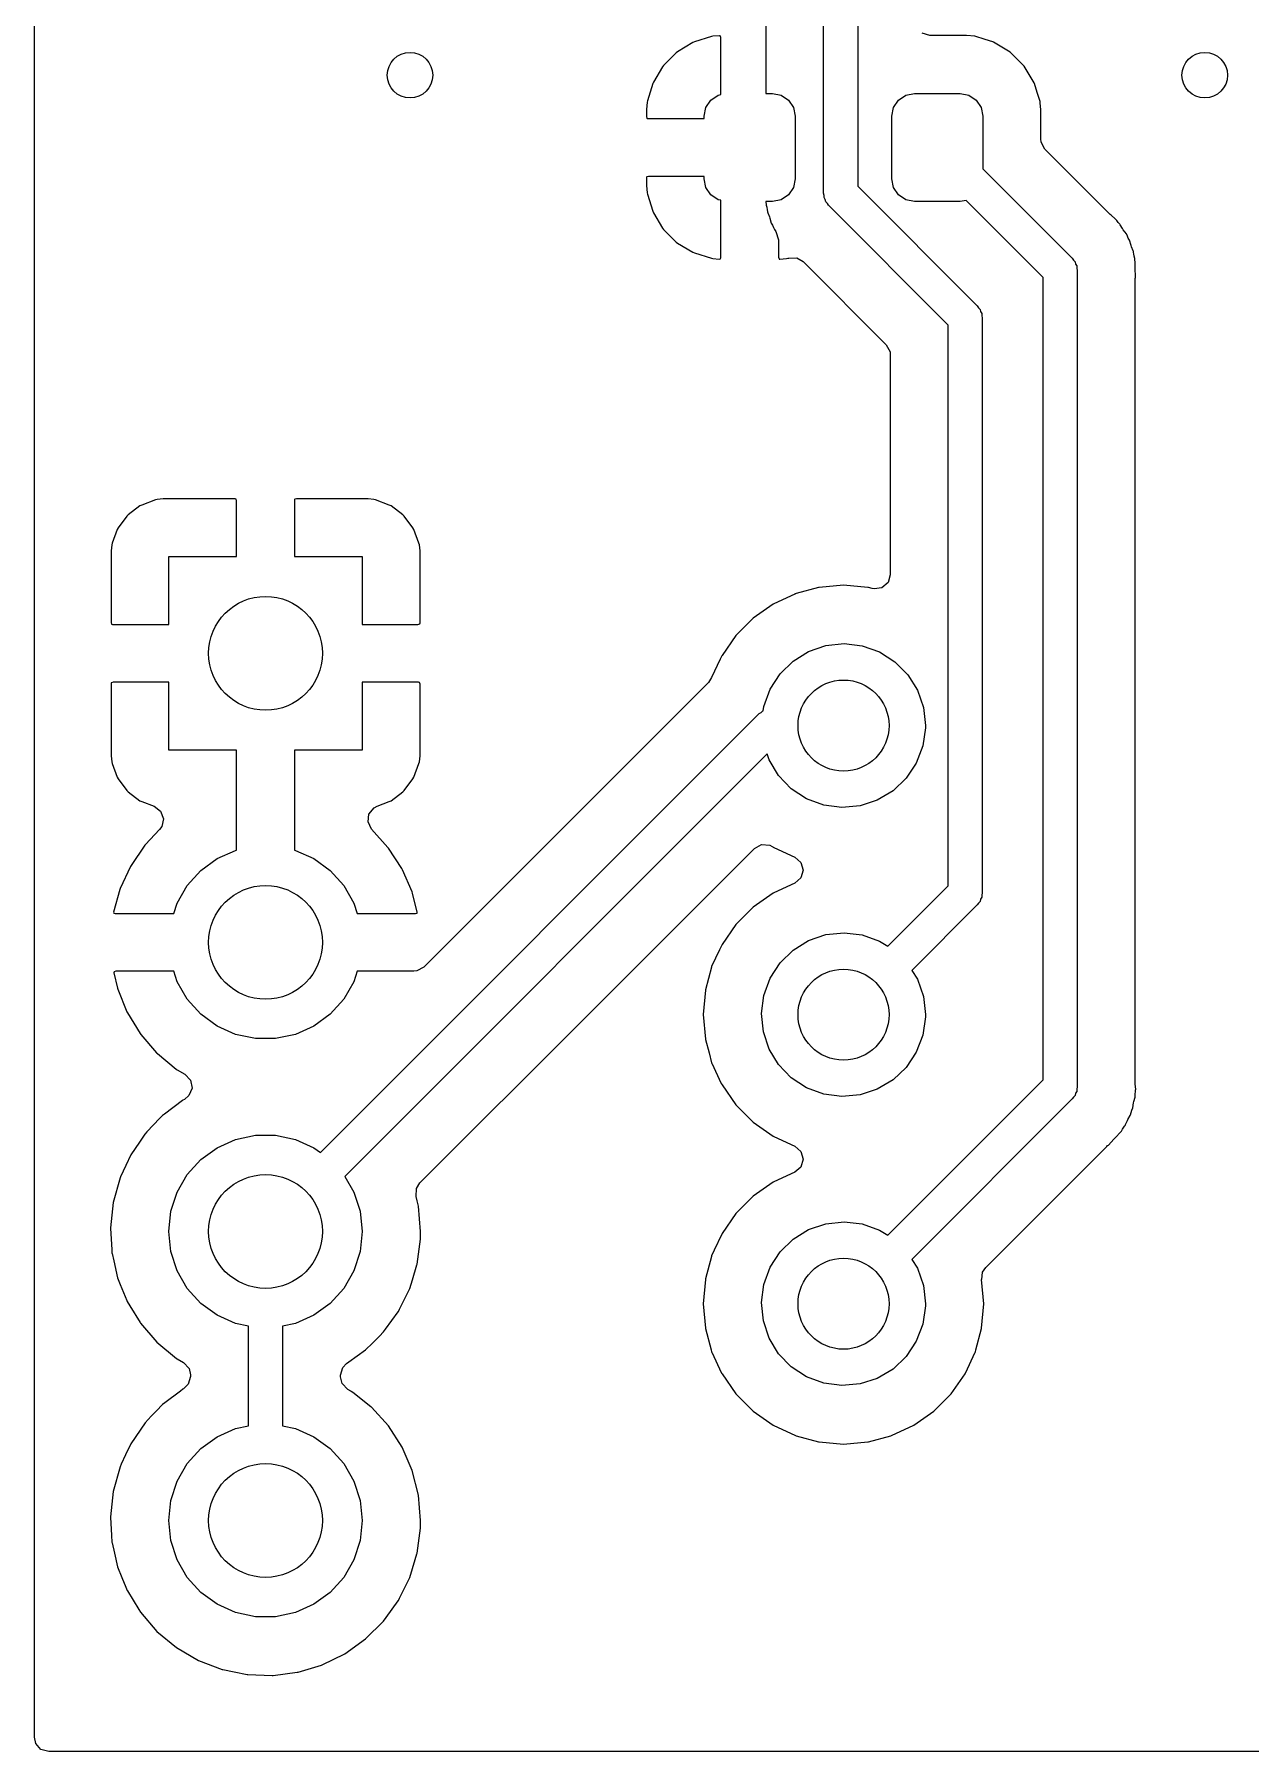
# Model space of a CAD drawing. Extents: x 120.5 to 178.2, y -124.1 to -74.2.
# Drawn here: x 120.52 to 131.21, y -123.95 to -108.86 of the extents above; entities that cross this region are included whole.
import ezdxf

# ---------------------------------------------------------------- set-up
doc = ezdxf.new("R2010")
doc.units = 0
doc.layers.add('BLACK', color=7, linetype='CONTINUOUS')

msp = doc.modelspace()

# ---------------------------------------------------------------- linework, layer by layer
at = {"layer": 'BLACK', "linetype": 'CONTINUOUS'}
for p, q in [((120.523, -123.825), (120.523, -74.2945)), ((127.46, -110.257), (127.46, -107.542)), ((127.76, -107.48), (127.76, -110.195)), ((126.951, -107.805), (126.951, -109.38)), ((126.31, -108.934), (126.176, -109.015)), ((126.324, -108.928), (126.31, -108.934)), ((126.474, -108.881), (126.324, -108.928)), ((126.487, -108.878), (126.474, -108.881)), ((126.546, -108.873), (126.487, -108.878)), ((126.55, -108.874), (126.546, -108.873)), ((126.552, -108.875), (126.55, -108.874)), ((126.556, -108.89), (126.552, -108.875)), ((126.556, -109.391), (126.556, -108.89)), ((128.394, -108.872), (128.326, -108.851)), ((128.707, -108.871), (128.394, -108.872)), ((128.717, -108.871), (128.707, -108.871)), ((128.79, -108.878), (128.717, -108.871)), ((128.88, -108.906), (128.79, -108.878)), ((128.946, -108.927), (128.88, -108.906)), ((128.954, -108.93), (128.946, -108.927)), ((128.946, -108.927), (128.946, -108.927)), ((129.1, -109.018), (128.954, -108.93)), ((126.165, -109.024), (126.054, -109.135)), ((126.176, -109.015), (126.165, -109.024)), ((129.222, -109.14), (129.1, -109.018)), ((126.045, -109.146), (125.964, -109.28)), ((126.054, -109.135), (126.045, -109.146)), ((129.31, -109.286), (129.222, -109.14)), ((125.958, -109.294), (125.911, -109.444)), ((125.964, -109.28), (125.958, -109.294)), ((126.469, -109.439), (126.533, -109.395)), ((126.533, -109.395), (126.556, -109.391)), ((126.951, -109.38), (127.01, -109.38)), ((127.01, -109.38), (127.087, -109.395)), ((127.087, -109.395), (127.151, -109.439)), ((128.119, -109.439), (128.183, -109.395)), ((128.183, -109.395), (128.26, -109.38)), ((128.26, -109.38), (128.66, -109.38)), ((128.66, -109.38), (128.737, -109.395)), ((128.737, -109.395), (128.801, -109.439)), ((129.313, -109.294), (129.31, -109.286)), ((129.337, -109.372), (129.313, -109.294)), ((129.313, -109.294), (129.313, -109.294)), ((129.362, -109.45), (129.337, -109.372)), ((125.908, -109.457), (125.902, -109.521)), ((125.902, -109.521), (125.902, -109.526)), ((125.902, -109.526), (125.902, -109.583)), ((125.911, -109.444), (125.908, -109.457)), ((126.41, -109.58), (126.425, -109.503)), ((126.425, -109.503), (126.469, -109.439)), ((127.151, -109.439), (127.195, -109.503)), ((127.195, -109.503), (127.21, -109.58)), ((128.06, -109.58), (128.075, -109.503)), ((128.075, -109.503), (128.119, -109.439)), ((128.801, -109.439), (128.845, -109.503)), ((128.845, -109.503), (128.86, -109.58)), ((129.363, -109.467), (129.362, -109.45)), ((129.368, -109.52), (129.363, -109.467)), ((129.368, -109.523), (129.368, -109.52)), ((129.368, -109.78), (129.368, -109.523)), ((125.902, -109.583), (125.906, -109.598)), ((125.906, -109.598), (125.908, -109.599)), ((125.908, -109.599), (125.916, -109.601)), ((125.916, -109.601), (126.41, -109.601)), ((126.41, -109.601), (126.41, -109.58)), ((127.21, -109.58), (127.21, -110.13)), ((128.06, -110.13), (128.06, -109.58)), ((128.86, -109.58), (128.86, -110.043)), ((129.371, -109.807), (129.368, -109.78)), ((129.405, -109.869), (129.371, -109.807)), ((129.979, -110.443), (129.405, -109.869)), ((125.904, -110.115), (125.902, -110.123)), ((125.902, -110.123), (125.902, -110.184)), ((125.905, -110.113), (125.904, -110.115)), ((125.92, -110.109), (125.905, -110.113)), ((126.41, -110.109), (125.92, -110.109)), ((126.41, -110.13), (126.41, -110.109)), ((126.425, -110.207), (126.41, -110.13)), ((127.21, -110.13), (127.195, -110.207)), ((128.075, -110.207), (128.06, -110.13)), ((128.86, -110.043), (129.646, -110.829)), ((125.902, -110.184), (125.902, -110.189)), ((125.902, -110.189), (125.908, -110.253)), ((125.908, -110.253), (125.911, -110.266)), ((125.911, -110.266), (125.958, -110.416)), ((126.469, -110.271), (126.425, -110.207)), ((126.533, -110.315), (126.469, -110.271)), ((127.151, -110.271), (127.087, -110.315)), ((127.195, -110.207), (127.151, -110.271)), ((127.465, -110.276), (127.46, -110.257)), ((127.465, -110.296), (127.465, -110.276)), ((127.475, -110.313), (127.465, -110.296)), ((127.76, -110.195), (128.811, -111.247)), ((128.119, -110.271), (128.075, -110.207)), ((128.183, -110.315), (128.119, -110.271)), ((125.958, -110.416), (125.964, -110.43)), ((125.964, -110.43), (126.045, -110.564)), ((126.556, -110.319), (126.533, -110.315)), ((126.556, -110.824), (126.556, -110.319)), ((127.01, -110.33), (126.953, -110.33)), ((126.953, -110.33), (126.954, -110.361)), ((126.954, -110.361), (126.96, -110.38)), ((126.96, -110.38), (126.96, -110.382)), ((126.96, -110.382), (126.964, -110.401)), ((126.964, -110.401), (126.967, -110.422)), ((126.967, -110.422), (126.97, -110.43)), ((126.97, -110.43), (126.97, -110.43)), ((126.97, -110.43), (126.984, -110.465)), ((127.087, -110.315), (127.01, -110.33)), ((127.48, -110.332), (127.475, -110.313)), ((127.494, -110.346), (127.48, -110.332)), ((127.504, -110.363), (127.494, -110.346)), ((128.555, -111.415), (127.504, -110.363)), ((128.26, -110.33), (128.183, -110.315)), ((128.66, -110.33), (128.26, -110.33)), ((128.712, -110.32), (128.66, -110.33)), ((129.39, -110.997), (128.712, -110.32)), ((129.988, -110.451), (129.979, -110.443)), ((130.024, -110.481), (129.988, -110.451)), ((126.045, -110.564), (126.054, -110.575)), ((126.054, -110.575), (126.165, -110.686)), ((126.984, -110.465), (126.988, -110.477)), ((126.988, -110.477), (127, -110.521)), ((127, -110.521), (127.011, -110.539)), ((127.011, -110.539), (127.02, -110.557)), ((127.02, -110.557), (127.028, -110.577)), ((127.028, -110.577), (127.033, -110.584)), ((127.033, -110.584), (127.04, -110.594)), ((127.04, -110.594), (127.064, -110.668)), ((130.029, -110.487), (130.024, -110.481)), ((130.036, -110.498), (130.029, -110.487)), ((130.049, -110.513), (130.036, -110.498)), ((130.064, -110.528), (130.049, -110.513)), ((130.068, -110.535), (130.064, -110.528)), ((130.088, -110.568), (130.068, -110.535)), ((130.068, -110.535), (130.068, -110.535)), ((130.094, -110.578), (130.088, -110.568)), ((130.122, -110.615), (130.094, -110.578)), ((126.165, -110.686), (126.176, -110.695)), ((126.176, -110.695), (126.31, -110.776)), ((127.064, -110.668), (127.064, -110.82)), ((130.13, -110.635), (130.122, -110.615)), ((130.138, -110.653), (130.13, -110.635)), ((130.149, -110.671), (130.138, -110.653)), ((130.162, -110.716), (130.149, -110.671)), ((130.166, -110.727), (130.162, -110.716)), ((130.18, -110.763), (130.166, -110.727)), ((126.31, -110.776), (126.324, -110.782)), ((126.324, -110.782), (126.474, -110.829)), ((126.474, -110.829), (126.487, -110.832)), ((126.487, -110.832), (126.542, -110.837)), ((126.542, -110.837), (126.553, -110.834)), ((126.553, -110.834), (126.554, -110.832)), ((126.554, -110.832), (126.556, -110.824)), ((127.064, -110.82), (127.068, -110.835)), ((127.068, -110.835), (127.07, -110.836)), ((127.07, -110.836), (127.074, -110.837)), ((127.074, -110.837), (127.133, -110.832)), ((127.133, -110.832), (127.146, -110.829)), ((127.146, -110.829), (127.153, -110.827)), ((127.153, -110.827), (127.224, -110.826)), ((127.224, -110.826), (127.279, -110.858)), ((127.279, -110.858), (128.01, -111.589)), ((129.646, -110.829), (129.656, -110.846)), ((129.656, -110.846), (129.67, -110.86)), ((129.67, -110.86), (129.675, -110.879)), ((129.675, -110.879), (129.685, -110.896)), ((129.685, -110.896), (129.685, -110.916)), ((130.183, -110.77), (130.18, -110.763)), ((130.18, -110.763), (130.18, -110.763)), ((130.184, -110.778), (130.183, -110.77)), ((130.186, -110.791), (130.184, -110.778)), ((130.184, -110.778), (130.184, -110.778)), ((130.19, -110.811), (130.186, -110.791)), ((130.196, -110.831), (130.19, -110.811)), ((130.197, -110.875), (130.196, -110.831)), ((130.197, -110.877), (130.197, -110.875)), ((130.198, -110.889), (130.197, -110.877)), ((130.198, -110.894), (130.198, -110.889)), ((130.198, -110.889), (130.198, -110.889)), ((130.198, -110.923), (130.198, -110.894)), ((129.39, -118.048), (129.39, -110.997)), ((129.685, -110.916), (129.69, -110.935)), ((129.69, -110.935), (129.69, -118.11)), ((130.199, -110.927), (130.198, -110.923)), ((130.198, -111.017), (130.199, -111.005)), ((130.198, -118.073), (130.198, -111.017)), ((130.2, -110.98), (130.199, -110.927)), ((130.199, -111.005), (130.201, -110.997)), ((130.201, -110.997), (130.2, -110.98)), ((128.811, -111.247), (128.821, -111.264)), ((128.821, -111.264), (128.835, -111.278)), ((128.835, -111.278), (128.84, -111.297)), ((128.84, -111.297), (128.85, -111.314)), ((128.85, -111.314), (128.85, -111.334)), ((128.85, -111.334), (128.855, -111.353)), ((128.855, -111.353), (128.855, -116.405)), ((128.555, -116.343), (128.555, -111.415)), ((128.01, -111.589), (128.044, -111.651)), ((128.044, -111.651), (128.046, -111.678)), ((128.046, -111.678), (128.046, -113.609)), ((121.451, -113.005), (121.349, -113.082)), ((121.467, -112.997), (121.451, -113.005)), ((121.587, -112.952), (121.467, -112.997)), ((121.603, -112.948), (121.587, -112.952)), ((121.654, -112.942), (121.603, -112.948)), ((121.66, -112.942), (121.654, -112.942)), ((122.287, -112.942), (121.66, -112.942)), ((122.295, -112.944), (122.287, -112.942)), ((122.297, -112.945), (122.295, -112.944)), ((122.301, -112.96), (122.297, -112.945)), ((122.301, -113.45), (122.301, -112.96)), ((122.811, -112.948), (122.809, -112.956)), ((122.809, -112.956), (122.809, -113.45)), ((122.812, -112.946), (122.811, -112.948)), ((122.827, -112.942), (122.812, -112.946)), ((123.45, -112.942), (122.827, -112.942)), ((123.456, -112.942), (123.45, -112.942)), ((123.507, -112.948), (123.456, -112.942)), ((123.523, -112.952), (123.507, -112.948)), ((123.643, -112.997), (123.523, -112.952)), ((123.659, -113.005), (123.643, -112.997)), ((123.761, -113.082), (123.659, -113.005)), ((121.337, -113.094), (121.26, -113.196)), ((121.349, -113.082), (121.337, -113.094)), ((123.773, -113.094), (123.761, -113.082)), ((123.85, -113.196), (123.773, -113.094)), ((121.252, -113.212), (121.207, -113.332)), ((121.26, -113.196), (121.252, -113.212)), ((123.858, -113.212), (123.85, -113.196)), ((123.903, -113.332), (123.858, -113.212)), ((121.203, -113.348), (121.197, -113.399)), ((121.197, -113.399), (121.197, -113.405)), ((121.197, -113.405), (121.197, -114.028)), ((121.207, -113.332), (121.203, -113.348)), ((121.705, -114.046), (121.705, -113.45)), ((121.705, -113.45), (122.301, -113.45)), ((122.809, -113.45), (123.405, -113.45)), ((123.405, -113.45), (123.405, -114.046)), ((123.907, -113.348), (123.903, -113.332)), ((123.913, -113.399), (123.907, -113.348)), ((123.913, -113.405), (123.913, -113.399)), ((123.913, -114.032), (123.913, -113.405)), ((128.046, -113.609), (128.026, -113.677)), ((127.213, -113.776), (127.208, -113.778)), ((127.208, -113.778), (127.208, -113.779)), ((127.219, -113.775), (127.213, -113.776)), ((127.416, -113.722), (127.219, -113.775)), ((127.219, -113.775), (127.219, -113.775)), ((127.421, -113.721), (127.416, -113.722)), ((127.416, -113.722), (127.416, -113.722)), ((127.635, -113.702), (127.421, -113.721)), ((127.849, -113.721), (127.635, -113.702)), ((127.854, -113.722), (127.849, -113.721)), ((127.888, -113.731), (127.854, -113.722)), ((127.854, -113.722), (127.854, -113.722)), ((127.903, -113.734), (127.888, -113.731)), ((127.973, -113.724), (127.903, -113.734)), ((128.026, -113.677), (127.973, -113.724)), ((127.018, -113.867), (126.842, -113.99)), ((127.023, -113.865), (127.018, -113.867)), ((127.208, -113.779), (127.023, -113.865)), ((127.023, -113.865), (127.023, -113.865)), ((121.197, -114.028), (121.201, -114.043)), ((121.201, -114.043), (121.203, -114.044)), ((121.203, -114.044), (121.211, -114.046)), ((121.211, -114.046), (121.705, -114.046)), ((123.405, -114.046), (123.895, -114.046)), ((123.895, -114.046), (123.91, -114.042)), ((123.91, -114.042), (123.911, -114.04)), ((123.911, -114.04), (123.913, -114.032)), ((126.842, -113.99), (126.69, -114.142)), ((126.69, -114.142), (126.567, -114.318)), ((127.48, -114.232), (127.64, -114.215)), ((127.64, -114.215), (127.799, -114.234)), ((126.551, -114.352), (126.476, -114.513)), ((126.565, -114.323), (126.551, -114.352)), ((126.567, -114.318), (126.565, -114.323)), ((126.565, -114.323), (126.565, -114.323)), ((127.077, -114.48), (127.192, -114.368)), ((127.192, -114.368), (127.328, -114.284)), ((127.328, -114.284), (127.48, -114.232)), ((127.799, -114.234), (127.951, -114.288)), ((127.951, -114.288), (128.086, -114.374)), ((128.086, -114.374), (128.199, -114.488)), ((126.476, -114.513), (126.449, -114.555)), ((126.476, -114.513), (126.476, -114.513)), ((126.99, -114.615), (127.077, -114.48)), ((128.199, -114.488), (128.284, -114.624)), ((121.199, -114.56), (121.197, -114.568)), ((121.197, -114.568), (121.197, -115.195)), ((121.2, -114.558), (121.199, -114.56)), ((121.215, -114.554), (121.2, -114.558)), ((121.705, -114.554), (121.215, -114.554)), ((121.705, -115.15), (121.705, -114.554)), ((123.405, -114.554), (123.405, -115.15)), ((123.899, -114.554), (123.405, -114.554)), ((123.907, -114.556), (123.899, -114.554)), ((123.909, -114.557), (123.907, -114.556)), ((123.913, -114.572), (123.909, -114.557)), ((123.913, -115.195), (123.913, -114.572)), ((126.449, -114.555), (123.947, -117.057)), ((126.935, -114.766), (126.99, -114.615)), ((128.284, -114.624), (128.337, -114.775)), ((123.037, -118.686), (126.894, -114.829)), ((126.894, -114.829), (126.911, -114.819)), ((126.911, -114.819), (126.925, -114.805)), ((126.925, -114.805), (126.93, -114.804)), ((126.93, -114.804), (126.935, -114.766)), ((128.337, -114.775), (128.355, -114.935)), ((128.355, -114.955), (128.332, -115.114)), ((128.355, -114.935), (128.355, -114.955)), ((128.332, -115.114), (128.275, -115.264)), ((121.197, -115.195), (121.197, -115.201)), ((121.197, -115.201), (121.203, -115.252)), ((121.203, -115.252), (121.207, -115.268)), ((121.207, -115.268), (121.252, -115.388)), ((122.301, -115.15), (121.705, -115.15)), ((122.301, -116.03), (122.301, -115.15)), ((123.405, -115.15), (122.809, -115.15)), ((122.809, -115.15), (122.809, -116.03)), ((126.964, -115.184), (123.251, -118.896)), ((123.858, -115.388), (123.903, -115.268)), ((123.903, -115.268), (123.907, -115.252)), ((123.907, -115.252), (123.913, -115.201)), ((123.913, -115.201), (123.913, -115.195)), ((126.981, -115.237), (126.964, -115.184)), ((127.065, -115.374), (126.981, -115.237)), ((128.275, -115.264), (128.187, -115.398)), ((121.252, -115.388), (121.26, -115.404)), ((121.26, -115.404), (121.337, -115.506)), ((123.773, -115.506), (123.85, -115.404)), ((123.85, -115.404), (123.858, -115.388)), ((127.176, -115.49), (127.065, -115.374)), ((128.187, -115.398), (128.07, -115.509)), ((121.337, -115.506), (121.349, -115.518)), ((121.349, -115.518), (121.451, -115.595)), ((123.659, -115.595), (123.761, -115.518)), ((123.761, -115.518), (123.773, -115.506)), ((127.31, -115.578), (127.176, -115.49)), ((127.461, -115.634), (127.31, -115.578)), ((128.07, -115.509), (127.932, -115.591)), ((121.451, -115.595), (121.467, -115.603)), ((121.467, -115.603), (121.576, -115.644)), ((121.576, -115.644), (121.633, -115.687)), ((121.633, -115.687), (121.658, -115.754)), ((123.456, -115.782), (123.464, -115.712)), ((123.464, -115.712), (123.509, -115.657)), ((123.509, -115.657), (123.536, -115.643)), ((123.536, -115.643), (123.643, -115.603)), ((123.643, -115.603), (123.659, -115.595)), ((127.62, -115.655), (127.461, -115.634)), ((127.78, -115.64), (127.62, -115.655)), ((127.932, -115.591), (127.78, -115.64)), ((121.623, -115.849), (121.5, -115.979)), ((121.643, -115.823), (121.623, -115.849)), ((121.658, -115.754), (121.643, -115.823)), ((123.487, -115.846), (123.456, -115.782)), ((123.631, -116.005), (123.487, -115.846)), ((121.493, -115.987), (121.373, -116.163)), ((121.5, -115.979), (121.493, -115.987)), ((122.13, -116.104), (122.292, -116.032)), ((122.292, -116.032), (122.301, -116.03)), ((122.809, -116.03), (122.818, -116.032)), ((122.818, -116.032), (122.98, -116.104)), ((123.637, -116.013), (123.631, -116.005)), ((123.753, -116.192), (123.637, -116.013)), ((125.346, -117.52), (126.852, -116.014)), ((126.852, -116.014), (126.915, -115.98)), ((126.915, -115.98), (126.986, -115.985)), ((126.986, -115.985), (127.009, -115.997)), ((127.009, -115.997), (127.009, -115.997)), ((127.009, -115.997), (127.013, -116)), ((127.013, -116), (127.014, -116)), ((127.014, -116), (127.018, -116.003)), ((127.018, -116.003), (127.023, -116.005)), ((127.023, -116.005), (127.023, -116.005)), ((127.023, -116.005), (127.207, -116.091)), ((121.368, -116.172), (121.278, -116.365)), ((121.373, -116.163), (121.368, -116.172)), ((121.986, -116.208), (122.13, -116.104)), ((122.98, -116.104), (123.124, -116.208)), ((123.758, -116.201), (123.753, -116.192)), ((127.207, -116.091), (127.26, -116.138)), ((127.26, -116.138), (127.279, -116.206)), ((121.778, -116.494), (121.867, -116.34)), ((121.867, -116.34), (121.986, -116.208)), ((123.124, -116.208), (123.243, -116.34)), ((123.243, -116.34), (123.332, -116.494)), ((123.843, -116.396), (123.758, -116.201)), ((127.207, -116.319), (127.023, -116.405)), ((127.259, -116.274), (127.207, -116.319)), ((127.279, -116.206), (127.259, -116.274)), ((128.024, -116.874), (128.555, -116.343)), ((121.275, -116.374), (121.219, -116.574)), ((121.278, -116.365), (121.275, -116.374)), ((121.749, -116.586), (121.778, -116.494)), ((123.332, -116.494), (123.361, -116.586)), ((123.846, -116.406), (123.843, -116.396)), ((123.888, -116.573), (123.846, -116.406)), ((127.018, -116.407), (126.842, -116.53)), ((127.023, -116.405), (127.018, -116.407)), ((127.023, -116.405), (127.023, -116.405)), ((128.821, -116.494), (128.811, -116.511)), ((128.835, -116.48), (128.821, -116.494)), ((128.84, -116.461), (128.835, -116.48)), ((128.85, -116.444), (128.84, -116.461)), ((128.855, -116.405), (128.85, -116.424)), ((128.85, -116.424), (128.85, -116.444)), ((121.219, -116.574), (121.221, -116.583)), ((121.221, -116.583), (121.233, -116.586)), ((121.233, -116.586), (121.749, -116.586)), ((123.361, -116.586), (123.873, -116.586)), ((123.873, -116.586), (123.887, -116.582)), ((123.887, -116.582), (123.888, -116.573)), ((126.842, -116.53), (126.69, -116.682)), ((128.811, -116.511), (128.236, -117.086)), ((126.69, -116.682), (126.567, -116.858)), ((127.328, -116.824), (127.48, -116.772)), ((127.48, -116.772), (127.64, -116.755)), ((127.64, -116.755), (127.799, -116.774)), ((127.799, -116.774), (127.951, -116.828)), ((126.545, -116.906), (126.476, -117.053)), ((126.565, -116.863), (126.545, -116.906)), ((126.567, -116.858), (126.565, -116.863)), ((126.565, -116.863), (126.565, -116.863)), ((127.077, -117.02), (127.192, -116.908)), ((127.192, -116.908), (127.328, -116.824)), ((127.951, -116.828), (128.024, -116.874)), ((121.225, -117.098), (121.223, -117.108)), ((121.238, -117.094), (121.225, -117.098)), ((121.749, -117.094), (121.238, -117.094)), ((121.778, -117.186), (121.749, -117.094)), ((123.361, -117.094), (123.332, -117.186)), ((123.858, -117.094), (123.361, -117.094)), ((123.884, -117.091), (123.858, -117.094)), ((123.947, -117.057), (123.884, -117.091)), ((126.475, -117.059), (126.422, -117.256)), ((126.476, -117.053), (126.475, -117.059)), ((126.475, -117.059), (126.475, -117.059)), ((126.99, -117.155), (127.077, -117.02)), ((128.236, -117.086), (128.284, -117.164)), ((121.223, -117.108), (121.254, -117.242)), ((121.254, -117.242), (121.257, -117.252)), ((121.867, -117.34), (121.778, -117.186)), ((123.332, -117.186), (123.243, -117.34)), ((126.935, -117.306), (126.99, -117.155)), ((128.284, -117.164), (128.337, -117.315)), ((121.257, -117.252), (121.337, -117.45)), ((121.986, -117.472), (121.867, -117.34)), ((123.243, -117.34), (123.124, -117.472)), ((126.421, -117.261), (126.402, -117.475)), ((126.422, -117.256), (126.421, -117.261)), ((126.915, -117.465), (126.935, -117.306)), ((128.337, -117.315), (128.355, -117.475)), ((121.337, -117.45), (121.341, -117.459)), ((121.341, -117.459), (121.453, -117.64)), ((122.13, -117.576), (121.986, -117.472)), ((123.124, -117.472), (122.98, -117.576)), ((123.912, -118.954), (125.346, -117.52)), ((126.402, -117.475), (126.421, -117.689)), ((126.931, -117.625), (126.915, -117.465)), ((128.355, -117.495), (128.332, -117.654)), ((128.355, -117.475), (128.355, -117.495)), ((121.453, -117.64), (121.459, -117.649)), ((121.459, -117.649), (121.598, -117.81)), ((122.292, -117.648), (122.13, -117.576)), ((122.466, -117.685), (122.292, -117.648)), ((122.644, -117.685), (122.466, -117.685)), ((122.818, -117.648), (122.644, -117.685)), ((122.98, -117.576), (122.818, -117.648)), ((126.421, -117.689), (126.422, -117.694)), ((126.422, -117.694), (126.422, -117.694)), ((126.422, -117.694), (126.453, -117.81)), ((126.981, -117.777), (126.931, -117.625)), ((128.332, -117.654), (128.275, -117.804)), ((121.598, -117.81), (121.606, -117.817)), ((121.606, -117.817), (121.769, -117.953)), ((126.453, -117.81), (126.476, -117.897)), ((127.065, -117.914), (126.981, -117.777)), ((128.275, -117.804), (128.187, -117.938)), ((121.769, -117.953), (121.778, -117.959)), ((121.778, -117.959), (121.847, -117.999)), ((121.847, -117.999), (121.896, -118.051)), ((126.476, -117.897), (126.478, -117.902)), ((126.478, -117.902), (126.479, -117.902)), ((126.479, -117.902), (126.561, -118.079)), ((127.176, -118.03), (127.065, -117.914)), ((128.187, -117.938), (128.07, -118.049)), ((121.909, -118.121), (121.882, -118.186)), ((121.896, -118.051), (121.909, -118.121)), ((126.561, -118.079), (126.567, -118.092)), ((126.567, -118.092), (126.69, -118.268)), ((127.31, -118.118), (127.176, -118.03)), ((127.461, -118.174), (127.31, -118.118)), ((127.932, -118.131), (127.78, -118.18)), ((128.07, -118.049), (127.932, -118.131)), ((128.024, -119.414), (129.39, -118.048)), ((129.685, -118.149), (129.675, -118.166)), ((129.69, -118.11), (129.685, -118.129)), ((129.685, -118.129), (129.685, -118.149)), ((130.199, -118.085), (130.198, -118.073)), ((130.198, -118.172), (130.2, -118.152)), ((130.203, -118.131), (130.199, -118.085)), ((130.2, -118.152), (130.202, -118.139)), ((130.202, -118.139), (130.203, -118.131)), ((121.824, -118.23), (121.667, -118.348)), ((121.829, -118.227), (121.824, -118.23)), ((121.824, -118.23), (121.824, -118.23)), ((121.842, -118.22), (121.829, -118.227)), ((121.882, -118.186), (121.842, -118.22)), ((126.69, -118.268), (126.842, -118.42)), ((127.62, -118.195), (127.461, -118.174)), ((127.78, -118.18), (127.62, -118.195)), ((129.646, -118.216), (128.236, -119.626)), ((129.656, -118.199), (129.646, -118.216)), ((129.67, -118.185), (129.656, -118.199)), ((129.675, -118.166), (129.67, -118.185)), ((130.169, -118.315), (130.177, -118.295)), ((130.177, -118.295), (130.185, -118.25)), ((130.185, -118.25), (130.187, -118.238)), ((130.187, -118.238), (130.197, -118.201)), ((130.197, -118.201), (130.198, -118.193)), ((130.198, -118.193), (130.198, -118.172)), ((121.626, -118.385), (121.511, -118.506)), ((121.65, -118.361), (121.626, -118.385)), ((121.667, -118.348), (121.65, -118.361)), ((126.842, -118.42), (127.018, -118.543)), ((130.098, -118.465), (130.106, -118.454)), ((130.106, -118.454), (130.111, -118.448)), ((130.111, -118.448), (130.114, -118.441)), ((130.114, -118.441), (130.13, -118.405)), ((130.13, -118.405), (130.135, -118.395)), ((130.135, -118.395), (130.153, -118.361)), ((130.153, -118.361), (130.157, -118.354)), ((130.153, -118.361), (130.153, -118.361)), ((130.157, -118.354), (130.162, -118.334)), ((130.162, -118.334), (130.169, -118.315)), ((121.446, -118.596), (121.37, -118.707)), ((121.493, -118.526), (121.446, -118.596)), ((121.496, -118.522), (121.493, -118.526)), ((121.493, -118.526), (121.493, -118.526)), ((121.511, -118.506), (121.496, -118.522)), ((122.13, -118.644), (122.292, -118.572)), ((122.292, -118.572), (122.466, -118.535)), ((122.466, -118.535), (122.644, -118.535)), ((122.644, -118.535), (122.818, -118.572)), ((122.818, -118.572), (122.98, -118.644)), ((127.018, -118.543), (127.023, -118.545)), ((127.023, -118.545), (127.023, -118.545)), ((127.023, -118.545), (127.207, -118.631)), ((129.963, -118.621), (130.012, -118.57)), ((130.012, -118.57), (130.014, -118.567)), ((130.014, -118.567), (130.035, -118.546)), ((130.035, -118.546), (130.038, -118.543)), ((130.038, -118.543), (130.045, -118.534)), ((130.045, -118.534), (130.05, -118.529)), ((130.05, -118.529), (130.077, -118.5)), ((130.077, -118.5), (130.081, -118.493)), ((130.081, -118.493), (130.087, -118.481)), ((130.087, -118.481), (130.098, -118.465)), ((121.37, -118.707), (121.326, -118.801)), ((121.867, -118.88), (121.986, -118.748)), ((121.986, -118.748), (122.13, -118.644)), ((122.98, -118.644), (123.037, -118.686)), ((127.207, -118.631), (127.26, -118.678)), ((127.279, -118.746), (127.259, -118.814)), ((127.26, -118.678), (127.279, -118.746)), ((128.885, -119.696), (129.948, -118.634)), ((129.948, -118.634), (129.956, -118.626)), ((129.956, -118.626), (129.963, -118.621)), ((129.956, -118.626), (129.956, -118.626)), ((121.276, -118.909), (121.216, -119.125)), ((121.279, -118.901), (121.276, -118.909)), ((121.326, -118.801), (121.279, -118.901)), ((121.778, -119.034), (121.867, -118.88)), ((123.251, -118.896), (123.332, -119.034)), ((127.207, -118.859), (127.023, -118.945)), ((127.259, -118.814), (127.207, -118.859)), ((121.724, -119.203), (121.778, -119.034)), ((123.332, -119.034), (123.386, -119.203)), ((123.879, -119.074), (123.882, -119.003)), ((123.882, -119.003), (123.912, -118.954)), ((127.018, -118.947), (126.842, -119.07)), ((127.023, -118.945), (127.018, -118.947)), ((127.023, -118.945), (127.023, -118.945)), ((121.216, -119.125), (121.192, -119.347)), ((121.705, -119.38), (121.724, -119.203)), ((123.386, -119.203), (123.405, -119.38)), ((123.889, -119.112), (123.879, -119.074)), ((123.9, -119.157), (123.889, -119.112)), ((123.918, -119.38), (123.9, -119.157)), ((126.842, -119.07), (126.69, -119.222)), ((121.192, -119.347), (121.193, -119.352)), ((121.193, -119.352), (121.193, -119.352)), ((121.193, -119.352), (121.203, -119.541)), ((126.69, -119.222), (126.567, -119.398)), ((127.328, -119.364), (127.48, -119.312)), ((127.48, -119.312), (127.64, -119.295)), ((127.64, -119.295), (127.799, -119.314)), ((127.799, -119.314), (127.951, -119.368)), ((121.724, -119.557), (121.705, -119.38)), ((123.405, -119.38), (123.386, -119.557)), ((123.887, -119.668), (123.917, -119.447)), ((123.917, -119.42), (123.918, -119.383)), ((123.917, -119.447), (123.917, -119.42)), ((123.918, -119.383), (123.918, -119.38)), ((123.918, -119.383), (123.918, -119.383)), ((126.565, -119.403), (126.499, -119.543)), ((126.567, -119.398), (126.565, -119.403)), ((126.565, -119.403), (126.565, -119.403)), ((127.077, -119.56), (127.192, -119.448)), ((127.192, -119.448), (127.328, -119.364)), ((127.951, -119.368), (128.024, -119.414)), ((121.203, -119.541), (121.205, -119.57)), ((121.205, -119.57), (121.206, -119.575)), ((121.206, -119.575), (121.206, -119.575)), ((121.206, -119.575), (121.221, -119.638)), ((121.221, -119.638), (121.254, -119.788)), ((121.778, -119.726), (121.724, -119.557)), ((123.386, -119.557), (123.332, -119.726)), ((126.475, -119.599), (126.422, -119.796)), ((126.476, -119.593), (126.475, -119.599)), ((126.475, -119.599), (126.475, -119.599)), ((126.499, -119.543), (126.476, -119.593)), ((126.99, -119.695), (127.077, -119.56)), ((128.236, -119.626), (128.284, -119.704)), ((121.254, -119.788), (121.278, -119.846)), ((121.867, -119.88), (121.778, -119.726)), ((123.332, -119.726), (123.243, -119.88)), ((123.822, -119.882), (123.846, -119.806)), ((123.846, -119.806), (123.886, -119.673)), ((123.886, -119.673), (123.887, -119.668)), ((123.886, -119.673), (123.886, -119.673)), ((126.421, -119.801), (126.402, -120.015)), ((126.422, -119.796), (126.421, -119.801)), ((126.935, -119.846), (126.99, -119.695)), ((128.284, -119.704), (128.337, -119.855)), ((128.868, -120.015), (128.849, -119.801)), ((128.849, -119.801), (128.851, -119.801)), ((128.851, -119.801), (128.858, -119.737)), ((128.858, -119.737), (128.885, -119.696)), ((121.278, -119.846), (121.336, -119.988)), ((121.986, -120.012), (121.867, -119.88)), ((123.243, -119.88), (123.124, -120.012)), ((123.732, -120.064), (123.82, -119.886)), ((123.82, -119.886), (123.822, -119.882)), ((123.82, -119.886), (123.82, -119.886)), ((126.915, -120.005), (126.935, -119.846)), ((128.337, -119.855), (128.355, -120.015)), ((121.336, -119.988), (121.338, -119.995)), ((121.338, -119.995), (121.362, -120.033)), ((121.362, -120.033), (121.452, -120.181)), ((122.13, -120.116), (121.986, -120.012)), ((122.292, -120.188), (122.13, -120.116)), ((122.98, -120.116), (122.818, -120.188)), ((123.124, -120.012), (122.98, -120.116)), ((123.61, -120.239), (123.72, -120.086)), ((123.72, -120.086), (123.723, -120.082)), ((123.723, -120.082), (123.732, -120.064)), ((126.402, -120.015), (126.421, -120.229)), ((126.931, -120.165), (126.915, -120.005)), ((128.355, -120.035), (128.332, -120.194)), ((128.355, -120.015), (128.355, -120.035)), ((128.849, -120.229), (128.868, -120.015)), ((121.452, -120.181), (121.455, -120.185)), ((121.455, -120.185), (121.601, -120.354)), ((122.405, -120.212), (122.292, -120.188)), ((122.405, -121.088), (122.405, -120.212)), ((122.818, -120.188), (122.705, -120.212)), ((122.705, -120.212), (122.705, -121.088)), ((123.556, -120.301), (123.593, -120.263)), ((123.593, -120.263), (123.61, -120.239)), ((126.421, -120.229), (126.422, -120.234)), ((126.422, -120.234), (126.422, -120.234)), ((126.422, -120.234), (126.471, -120.419)), ((126.981, -120.317), (126.931, -120.165)), ((128.332, -120.194), (128.275, -120.344)), ((128.799, -120.419), (128.848, -120.234)), ((128.848, -120.234), (128.849, -120.229)), ((128.848, -120.234), (128.848, -120.234)), ((121.601, -120.354), (121.773, -120.497)), ((123.435, -120.421), (123.495, -120.361)), ((123.495, -120.361), (123.556, -120.301)), ((127.065, -120.454), (126.981, -120.317)), ((128.275, -120.344), (128.187, -120.478)), ((121.773, -120.497), (121.778, -120.499)), ((121.778, -120.499), (121.778, -120.499)), ((121.778, -120.499), (121.834, -120.532)), ((121.834, -120.532), (121.883, -120.584)), ((123.234, -120.576), (123.266, -120.541)), ((123.266, -120.541), (123.288, -120.526)), ((123.288, -120.526), (123.435, -120.421)), ((126.471, -120.419), (126.476, -120.437)), ((126.476, -120.437), (126.478, -120.442)), ((126.478, -120.442), (126.479, -120.442)), ((126.479, -120.442), (126.564, -120.625)), ((127.176, -120.57), (127.065, -120.454)), ((128.187, -120.478), (128.07, -120.589)), ((128.706, -120.625), (128.791, -120.442)), ((128.791, -120.442), (128.794, -120.437)), ((128.791, -120.442), (128.791, -120.442)), ((128.794, -120.437), (128.799, -120.419)), ((121.896, -120.655), (121.876, -120.723)), ((121.883, -120.584), (121.896, -120.641)), ((121.896, -120.641), (121.896, -120.655)), ((123.213, -120.644), (123.234, -120.576)), ((123.213, -120.657), (123.213, -120.644)), ((123.229, -120.717), (123.213, -120.657)), ((123.279, -120.768), (123.229, -120.717)), ((126.564, -120.625), (126.567, -120.632)), ((126.567, -120.632), (126.69, -120.808)), ((127.31, -120.658), (127.176, -120.57)), ((127.461, -120.714), (127.31, -120.658)), ((127.62, -120.735), (127.461, -120.714)), ((127.78, -120.72), (127.62, -120.735)), ((127.932, -120.671), (127.78, -120.72)), ((128.07, -120.589), (127.932, -120.671)), ((128.58, -120.808), (128.703, -120.632)), ((128.703, -120.632), (128.706, -120.625)), ((121.808, -120.782), (121.671, -120.885)), ((121.829, -120.767), (121.808, -120.782)), ((121.833, -120.764), (121.829, -120.767)), ((121.838, -120.761), (121.833, -120.764)), ((121.876, -120.723), (121.836, -120.76)), ((121.836, -120.76), (121.838, -120.761)), ((123.305, -120.782), (123.279, -120.768)), ((123.309, -120.785), (123.305, -120.782)), ((123.305, -120.782), (123.305, -120.782)), ((123.322, -120.794), (123.309, -120.785)), ((123.481, -120.92), (123.322, -120.794)), ((126.69, -120.808), (126.842, -120.96)), ((128.428, -120.96), (128.58, -120.808)), ((121.551, -121.004), (121.496, -121.062)), ((121.597, -120.956), (121.551, -121.004)), ((121.65, -120.901), (121.597, -120.956)), ((121.671, -120.885), (121.65, -120.901)), ((123.485, -120.923), (123.481, -120.92)), ((123.481, -120.92), (123.481, -120.92)), ((123.635, -121.088), (123.485, -120.923)), ((126.842, -120.96), (127.018, -121.083)), ((128.252, -121.083), (128.428, -120.96)), ((121.496, -121.062), (121.37, -121.247)), ((122.13, -121.184), (122.292, -121.112)), ((122.292, -121.112), (122.405, -121.088)), ((122.705, -121.088), (122.818, -121.112)), ((122.818, -121.112), (122.98, -121.184)), ((123.756, -121.276), (123.635, -121.088)), ((127.018, -121.083), (127.023, -121.085)), ((127.023, -121.085), (127.023, -121.085)), ((127.023, -121.085), (127.208, -121.171)), ((127.208, -121.171), (127.213, -121.174)), ((128.057, -121.174), (128.062, -121.171)), ((128.062, -121.171), (128.247, -121.085)), ((128.247, -121.085), (128.252, -121.083)), ((128.247, -121.085), (128.247, -121.085)), ((121.37, -121.247), (121.325, -121.344)), ((121.867, -121.42), (121.986, -121.288)), ((121.986, -121.288), (122.13, -121.184)), ((122.98, -121.184), (123.124, -121.288)), ((123.124, -121.288), (123.243, -121.42)), ((123.845, -121.481), (123.756, -121.276)), ((127.213, -121.174), (127.219, -121.175)), ((127.219, -121.175), (127.219, -121.175)), ((127.219, -121.175), (127.416, -121.228)), ((127.416, -121.228), (127.416, -121.228)), ((127.416, -121.228), (127.421, -121.229)), ((127.421, -121.229), (127.635, -121.248)), ((127.635, -121.248), (127.849, -121.229)), ((127.849, -121.229), (127.854, -121.228)), ((127.854, -121.228), (128.051, -121.175)), ((127.854, -121.228), (127.854, -121.228)), ((128.051, -121.175), (128.057, -121.174)), ((128.051, -121.175), (128.051, -121.175)), ((121.276, -121.449), (121.216, -121.665)), ((121.286, -121.426), (121.276, -121.449)), ((121.325, -121.344), (121.286, -121.426)), ((121.778, -121.574), (121.867, -121.42)), ((123.243, -121.42), (123.332, -121.574)), ((121.724, -121.743), (121.778, -121.574)), ((123.332, -121.574), (123.386, -121.743)), ((123.9, -121.697), (123.845, -121.481)), ((121.216, -121.665), (121.192, -121.887)), ((121.705, -121.92), (121.724, -121.743)), ((123.386, -121.743), (123.405, -121.92)), ((123.918, -121.92), (123.9, -121.697)), ((121.192, -121.887), (121.193, -121.892)), ((121.193, -121.892), (121.193, -121.892)), ((121.193, -121.892), (121.202, -122.051)), ((121.724, -122.097), (121.705, -121.92)), ((123.405, -121.92), (123.386, -122.097)), ((123.917, -121.971), (123.918, -121.923)), ((123.918, -121.923), (123.918, -121.92)), ((123.918, -121.923), (123.918, -121.923)), ((121.202, -122.051), (121.205, -122.11)), ((123.887, -122.208), (123.917, -121.987)), ((123.917, -121.987), (123.917, -121.971)), ((121.205, -122.11), (121.206, -122.115)), ((121.206, -122.115), (121.206, -122.115)), ((121.206, -122.115), (121.227, -122.208)), ((121.227, -122.208), (121.254, -122.328)), ((121.778, -122.266), (121.724, -122.097)), ((123.386, -122.097), (123.332, -122.266)), ((123.87, -122.264), (123.886, -122.213)), ((123.886, -122.213), (123.887, -122.208)), ((123.886, -122.213), (123.886, -122.213)), ((121.254, -122.328), (121.292, -122.422)), ((121.867, -122.42), (121.778, -122.266)), ((123.332, -122.266), (123.243, -122.42)), ((123.822, -122.422), (123.87, -122.264)), ((121.292, -122.422), (121.327, -122.507)), ((121.327, -122.507), (121.338, -122.535)), ((121.986, -122.552), (121.867, -122.42)), ((123.243, -122.42), (123.124, -122.552)), ((123.733, -122.603), (123.82, -122.426)), ((123.82, -122.426), (123.822, -122.422)), ((123.82, -122.426), (123.82, -122.426)), ((121.338, -122.535), (121.341, -122.539)), ((121.341, -122.539), (121.442, -122.703)), ((122.13, -122.656), (121.986, -122.552)), ((122.292, -122.728), (122.13, -122.656)), ((122.98, -122.656), (122.818, -122.728)), ((123.124, -122.552), (122.98, -122.656)), ((123.615, -122.773), (123.72, -122.626)), ((123.72, -122.626), (123.723, -122.622)), ((123.723, -122.622), (123.733, -122.603)), ((121.442, -122.703), (121.455, -122.725)), ((121.455, -122.725), (121.601, -122.894)), ((122.466, -122.765), (122.292, -122.728)), ((122.644, -122.765), (122.466, -122.765)), ((122.818, -122.728), (122.644, -122.765)), ((123.435, -122.961), (123.593, -122.803)), ((123.593, -122.803), (123.615, -122.773)), ((121.601, -122.894), (121.773, -123.037)), ((123.253, -123.091), (123.435, -122.961)), ((121.773, -123.037), (121.966, -123.149)), ((123.052, -123.189), (123.253, -123.091)), ((121.966, -123.149), (122.175, -123.229)), ((122.175, -123.229), (122.18, -123.23)), ((122.18, -123.23), (122.18, -123.23)), ((122.18, -123.23), (122.28, -123.25)), ((122.28, -123.25), (122.394, -123.274)), ((122.394, -123.274), (122.399, -123.274)), ((122.399, -123.274), (122.399, -123.274)), ((122.399, -123.274), (122.612, -123.282)), ((122.612, -123.282), (122.612, -123.282)), ((122.612, -123.282), (122.617, -123.282)), ((122.617, -123.282), (122.622, -123.281)), ((122.622, -123.281), (122.833, -123.254)), ((122.622, -123.281), (122.622, -123.281)), ((122.833, -123.254), (122.838, -123.253)), ((122.833, -123.254), (122.833, -123.254)), ((122.838, -123.253), (122.843, -123.252)), ((122.843, -123.252), (123.047, -123.191)), ((123.047, -123.191), (123.052, -123.189)), ((123.047, -123.191), (123.047, -123.191)), ((120.535, -123.878), (120.523, -123.825)), ((120.581, -123.931), (120.535, -123.878)), ((120.649, -123.951), (120.581, -123.931)), ((142.528, -123.951), (120.649, -123.951))]:
    msp.add_line(p, q, dxfattribs=at)
at = {"layer": 'BLACK'}
for centre, radius in [((123.825, -109.22), 0.2), ((130.81, -109.22), 0.2), ((122.555, -114.3), 0.5), ((127.635, -114.935), 0.4), ((122.555, -116.84), 0.5), ((127.635, -117.475), 0.4), ((122.555, -119.38), 0.5), ((127.635, -120.015), 0.4), ((122.555, -121.92), 0.5)]:
    msp.add_circle(centre, radius, dxfattribs=at)

doc.saveas('drawing.dxf')
